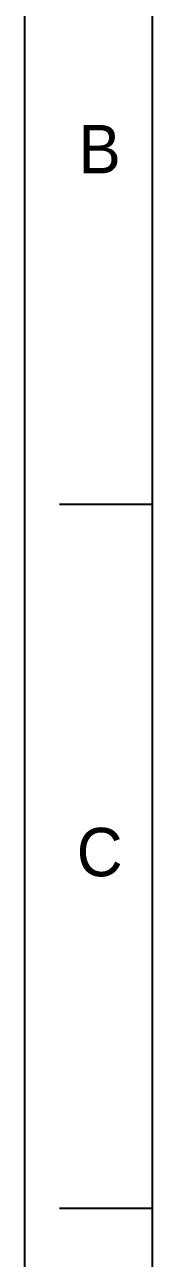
# Model space of a CAD drawing. Extents: x 10319 to 11160, y -16029 to -15435.
# Drawn here: x 10318.7 to 10338.7, y -15795.3 to -15600.9 of the extents above; entities that cross this region are included whole.
import ezdxf

# ---------------------------------------------------------------- set-up
doc = ezdxf.new("R2010")
doc.units = 0
doc.header["$MEASUREMENT"] = 0
doc.layers.add('FORM', color=7, linetype='CONTINUOUS')
doc.styles.get("Standard").update_dxf_attribs({"font": 'Gulim.ttf'})

msp = doc.modelspace()

# ---------------------------------------------------------------- linework, layer by layer
at = {"layer": 'FORM', "color": 7, "linetype": 'Continuous'}
for p, q in [((10318.66, -16029.33), (10318.66, -15434.62)), ((10338.68, -15454.65), (10338.68, -16009.31)), ((10338.68, -15676.51), (10324.13, -15676.51)), ((10338.68, -15787.44), (10324.13, -15787.44))]:
    msp.add_line(p, q, dxfattribs=at)

# ---------------------------------------------------------------- texts
at = {"layer": 'FORM', "char_height": 7.63, "attachment_point": 5}
for s, insert in [('B', (10330.42, -15620.53)), ('C', (10330.42, -15731.35))]:
    msp.add_mtext_dynamic_manual_height_columns(s, width=10.0119, gutter_width=12.51, heights=[0], dxfattribs=dict(at, insert=insert))

doc.saveas('drawing.dxf')
